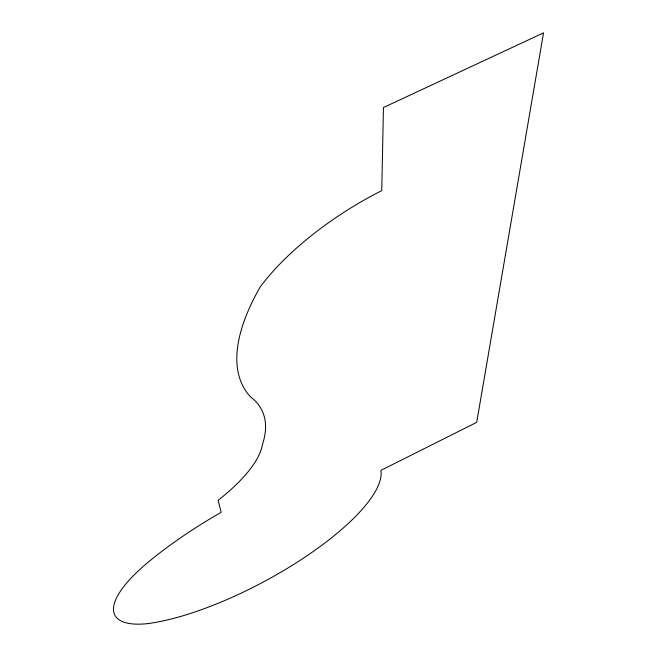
<?xml version="1.0" encoding="UTF-8"?>
<svg xmlns="http://www.w3.org/2000/svg" width="657" height="657" viewBox="0 0 657 657"><rect width="100%" height="100%" fill="white"/><g stroke="black" fill="none" stroke-linecap="round" stroke-linejoin="round"><path stroke-width="0.99" d="M383.45 107.526L381.75 190.629A167.822 67.145 -31.8 0 0 260.213 286.92A345.59 129.955 -33.8 0 0 250.416 396.779A259.055 94.05 -25.4 0 1 262.439 444.567A133.149 47.353 -27 0 1 218.14 500.289L221.146 512.32A184.535 54.252 -28.3 0 0 149.689 560.947A126.234 38.106 -27.9 0 0 146.347 623.78A156.9 48.043 -28.1 0 0 301.226 559.6A156.9 48.043 -28.1 0 0 380.904 470.363L476.703 422.352L543.544 32.85L383.45 107.526"/></g></svg>
